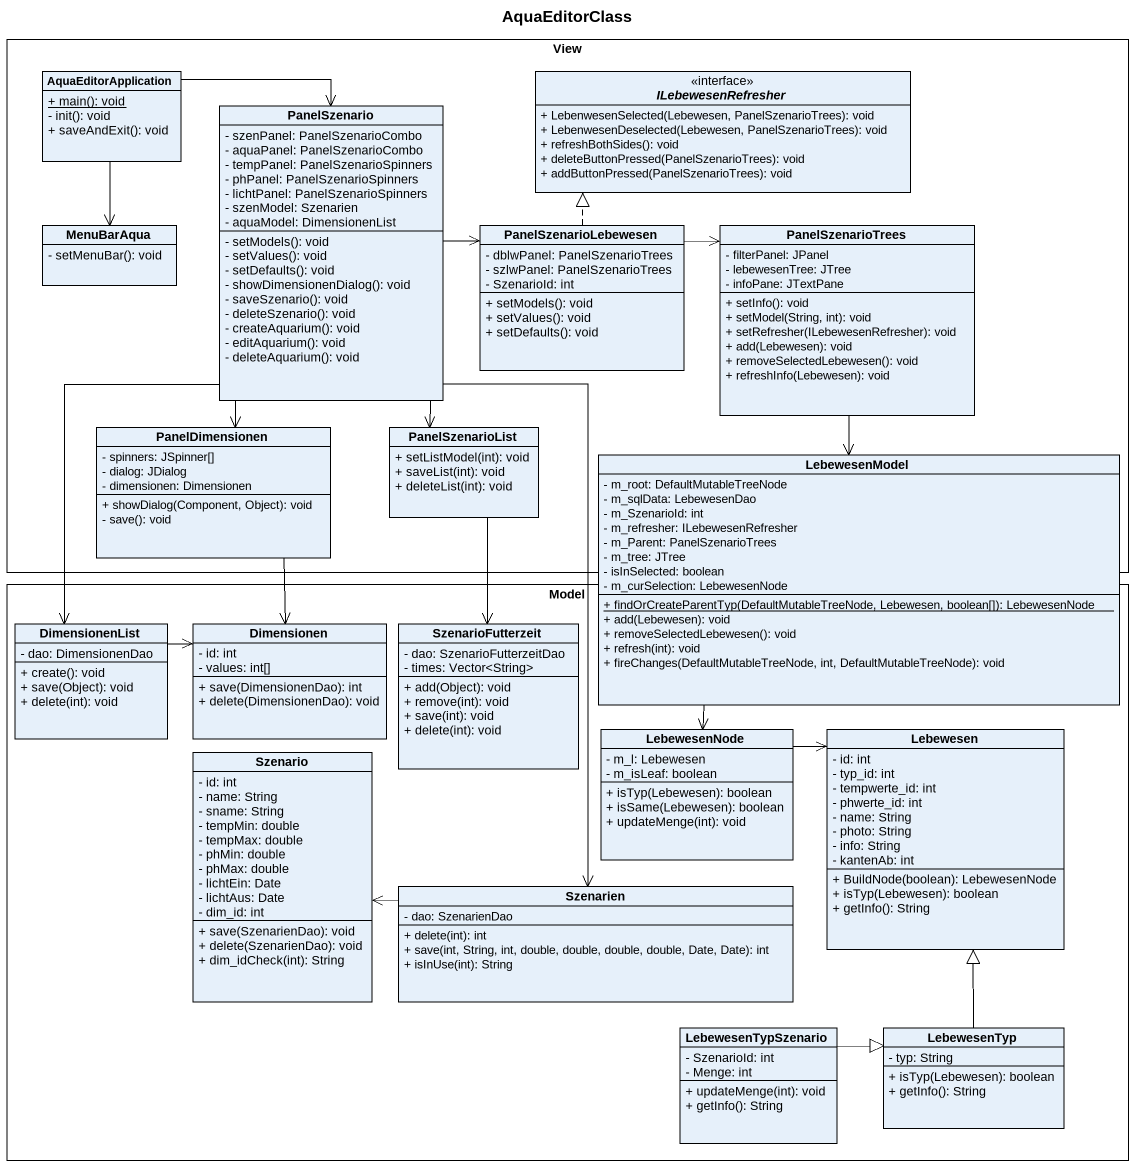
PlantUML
@startuml
title AquaEditorClass
hide circle
hide empty members
skinparam classAttributeIconSize 0
rectangle View {
  class AquaEditorApplication {
    {static} + main(): void
    - init(): void
    + saveAndExit(): void
  }
  class PanelSzenario {
    - szenPanel: PanelSzenarioCombo
    - aquaPanel: PanelSzenarioCombo
    - tempPanel: PanelSzenarioSpinners
    - phPanel: PanelSzenarioSpinners
    - lichtPanel: PanelSzenarioSpinners
    - szenModel: Szenarien
    - aquaModel: DimensionenList
    - setModels(): void
    - setValues(): void
    - setDefaults(): void
    - showDimensionenDialog(): void
    - saveSzenario(): void
    - deleteSzenario(): void
    - createAquarium(): void
    - editAquarium(): void
    - deleteAquarium(): void
  }
  interface ILebewesenRefresher <<interface>> {
    + LebenwesenSelected(Lebewesen, PanelSzenarioTrees): void
    + LebenwesenDeselected(Lebewesen, PanelSzenarioTrees): void
    + refreshBothSides(): void
    + deleteButtonPressed(PanelSzenarioTrees): void
    + addButtonPressed(PanelSzenarioTrees): void
  }
  class MenuBarAqua {
    - setMenuBar(): void
  }
  class PanelSzenarioLebewesen {
    - dblwPanel: PanelSzenarioTrees
    - szlwPanel: PanelSzenarioTrees
    - SzenarioId: int
    + setModels(): void
    + setValues(): void
    + setDefaults(): void
  }
  class PanelSzenarioTrees {
    - filterPanel: JPanel
    - lebewesenTree: JTree
    - infoPane: JTextPane
    + setInfo(): void
    + setModel(String, int): void
    + setRefresher(ILebewesenRefresher): void
    + add(Lebewesen): void
    + removeSelectedLebewesen(): void
    + refreshInfo(Lebewesen): void
  }
  class PanelDimensionen {
    - spinners: JSpinner[]
    - dialog: JDialog
    - dimensionen: Dimensionen
    + showDialog(Component, Object): void
    - save(): void
  }
  class PanelSzenarioList {
    + setListModel(int): void
    + saveList(int): void
    + deleteList(int): void
  }
}
class LebewesenModel {
  - m_root: DefaultMutableTreeNode
  - m_sqlData: LebewesenDao
  - m_SzenarioId: int
  - m_refresher: ILebewesenRefresher
  - m_Parent: PanelSzenarioTrees
  - m_tree: JTree
  - isInSelected: boolean
  - m_curSelection: LebewesenNode
  {static} + findOrCreateParentTyp(DefaultMutableTreeNode, Lebewesen, boolean[]): LebewesenNode
  + add(Lebewesen): void
  + removeSelectedLebewesen(): void
  + refresh(int): void
  + fireChanges(DefaultMutableTreeNode, int, DefaultMutableTreeNode): void
}
rectangle Model {
  class DimensionenList {
    - dao: DimensionenDao
    + create(): void
    + save(Object): void
    + delete(int): void
  }
  class Dimensionen {
    - id: int
    - values: int[]
    + save(DimensionenDao): int
    + delete(DimensionenDao): void
  }
  class SzenarioFutterzeit {
    - dao: SzenarioFutterzeitDao
    - times: Vector<String>
    + add(Object): void
    + remove(int): void
    + save(int): void
    + delete(int): void
  }
  class Szenario {
    - id: int
    - name: String
    - sname: String
    - tempMin: double
    - tempMax: double
    - phMin: double
    - phMax: double
    - lichtEin: Date
    - lichtAus: Date
    - dim_id: int
    + save(SzenarienDao): void
    + delete(SzenarienDao): void
    + dim_idCheck(int): String
  }
  class LebewesenNode {
    - m_l: Lebewesen
    - m_isLeaf: boolean
    + isTyp(Lebewesen): boolean
    + isSame(Lebewesen): boolean
    + updateMenge(int): void
  }
  class Lebewesen {
    - id: int
    - typ_id: int
    - tempwerte_id: int
    - phwerte_id: int
    - name: String
    - photo: String
    - info: String
    - kantenAb: int
    + BuildNode(boolean): LebewesenNode
    + isTyp(Lebewesen): boolean
    + getInfo(): String
  }
  class Szenarien {
    - dao: SzenarienDao
    + delete(int): int
    + save(int, String, int, double, double, double, double, Date, Date): int
    + isInUse(int): String
  }
  class LebewesenTypSzenario {
    - SzenarioId: int
    - Menge: int
    + updateMenge(int): void
    + getInfo(): String
  }
  class LebewesenTyp {
    - typ: String
    + isTyp(Lebewesen): boolean
    + getInfo(): String
  }
}
AquaEditorApplication --> PanelSzenario
AquaEditorApplication --> MenuBarAqua
PanelSzenario -right-> PanelSzenarioLebewesen
PanelSzenario --> PanelDimensionen
PanelSzenario --> PanelSzenarioList
PanelSzenario --> DimensionenList
PanelSzenario --> Szenarien
PanelSzenarioLebewesen .up.|> ILebewesenRefresher
PanelSzenarioLebewesen -right-> PanelSzenarioTrees
PanelSzenarioTrees --> LebewesenModel
PanelDimensionen --> Dimensionen
PanelSzenarioList --> SzenarioFutterzeit
LebewesenModel --> LebewesenNode
DimensionenList -right-> Dimensionen
LebewesenNode -right-> Lebewesen
Szenarien -left-> Szenario
LebewesenTypSzenario -right-|> LebewesenTyp
LebewesenTyp -up-|> Lebewesen
@enduml
